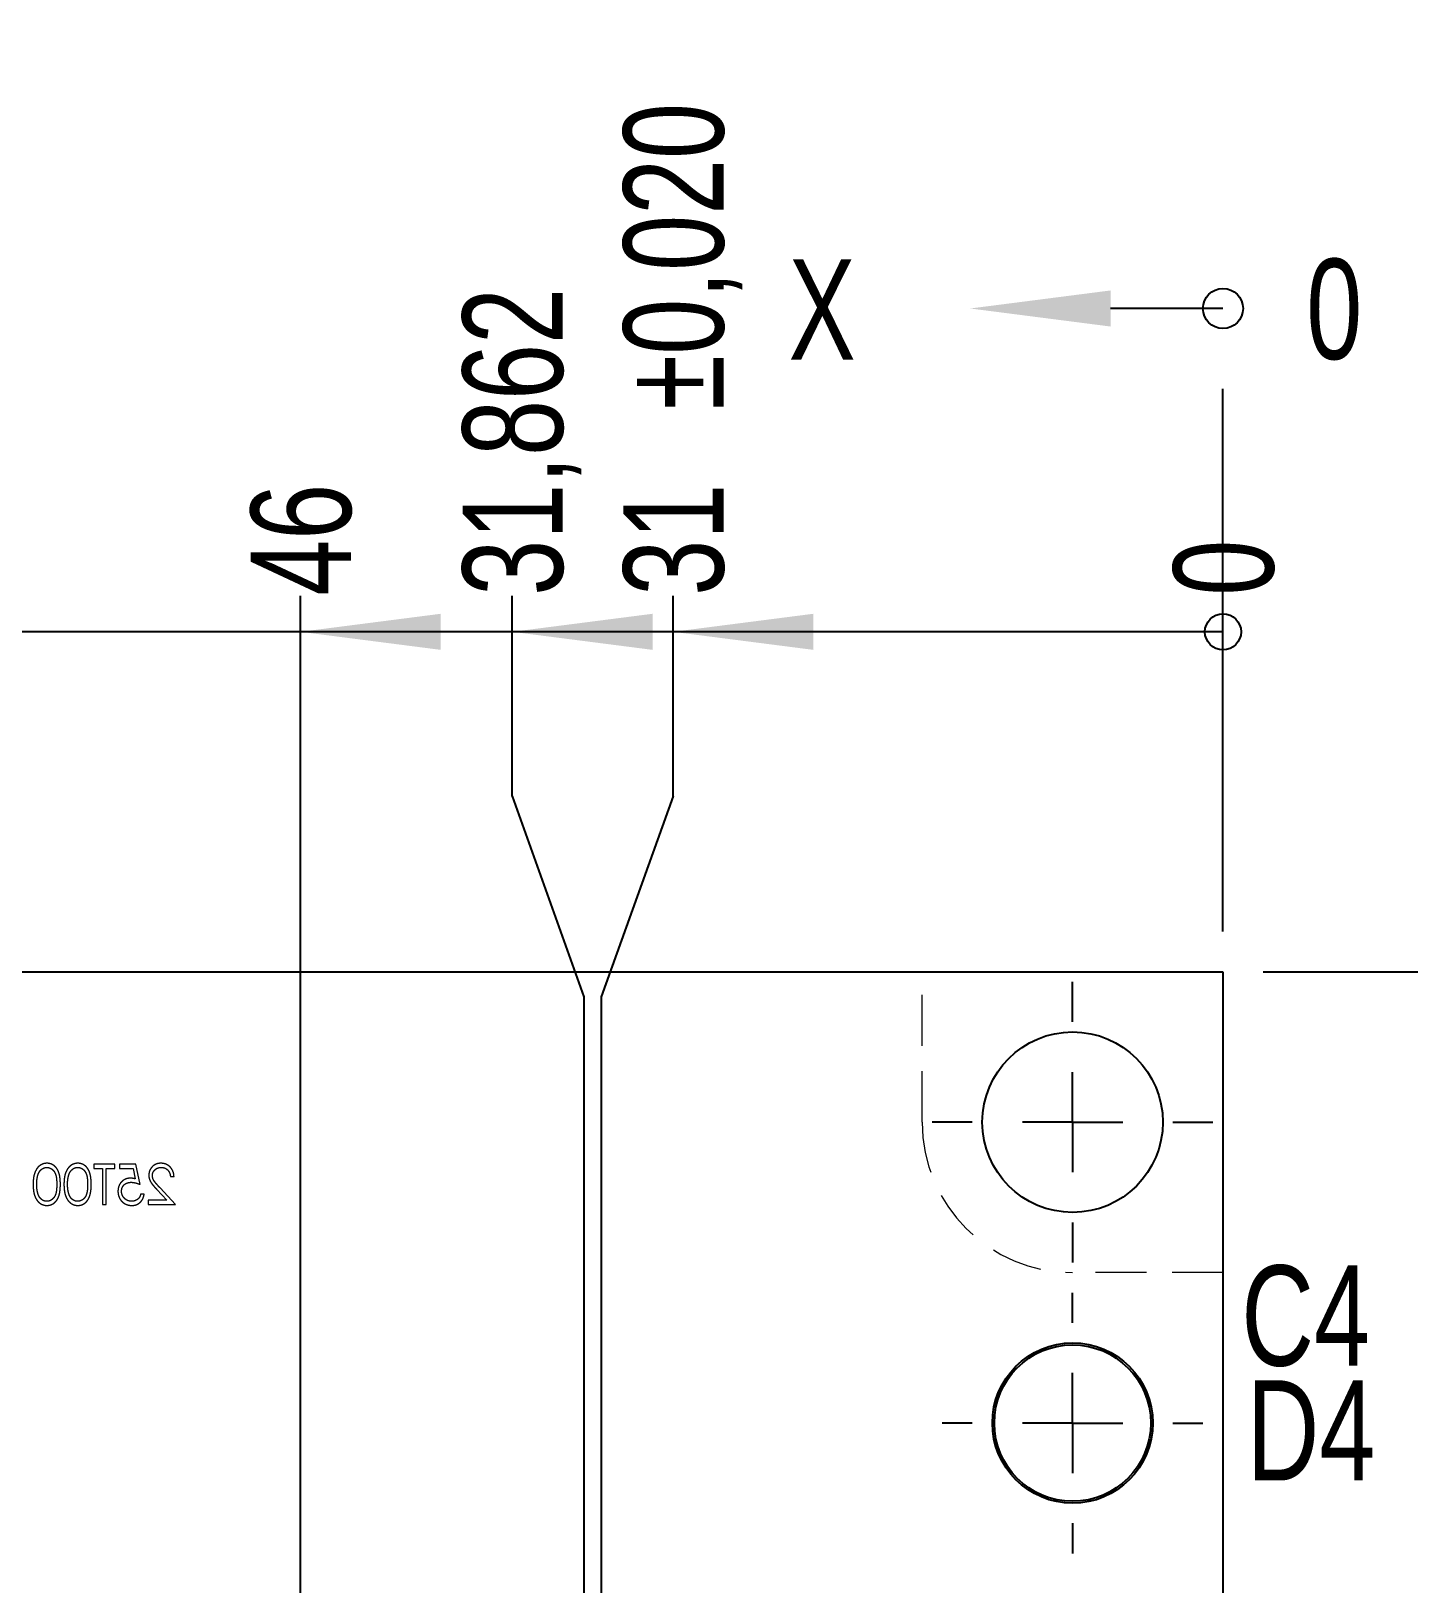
# Model space of a CAD drawing. Header units: millimetres. Extents: x -5 to 1672, y 0 to 1180.
# Drawn here: x 981.4 to 1050.1, y 877.8 to 955.2 of the extents above; entities that cross this region are included whole.
import ezdxf

# ---------------------------------------------------------------- set-up
doc = ezdxf.new("R2010")
doc.units = ezdxf.units.MM
doc.header["$LTSCALE"] = 2
doc.linetypes.add('HIDDEN', pattern=[1.905, 1.27, -0.635])
doc.layers.add('SLD-0', color=7, linetype='Continuous')
doc.styles.add('SLDTEXTSTYLE0', font='TXT', dxfattribs={"width": 0.75})
doc.dimstyles.new('SLDDIMSTYLE2', dxfattribs={"dimtxt": 5, "dimasz": 0.6, "dimexe": 0, "dimexo": 0.0625, "dimgap": 1.25, "dimtad": 0, "dimtih": 1, "dimtoh": 1, "dimdec": 0, "dimrnd": 1e-09, "dimdsep": 46, "dimtxsty": 'SLDTEXTSTYLE0', "dimblk1": 'ORIGIN', "dimblk2": 'ORIGIN', "dimsah": 1, "dimcen": 0.09, "dimadec": 0, "dimazin": 2, "dimtfac": 1, "dimtdec": 0, "dimtofl": 0, "dimtmove": 0, "dimatfit": 3, "dimldrblk": 'ORIGIN', "dimfxl": 1, "dimfrac": 2, "dimtolj": 1, "dimtzin": 12, "dimarcsym": 0})
doc.dimstyles.new('SLDDIMSTYLE3', dxfattribs={"dimtxt": 5, "dimasz": 7, "dimexe": 0, "dimexo": 0.0625, "dimgap": 1.25, "dimtad": 0, "dimtih": 1, "dimtoh": 1, "dimdec": 3, "dimrnd": 1e-09, "dimzin": 12, "dimdsep": 46, "dimtxsty": 'SLDTEXTSTYLE0', "dimsah": 1, "dimcen": 0.09, "dimadec": 0, "dimazin": 3, "dimtol": 1, "dimtp": 0.02, "dimtm": 0.02, "dimtfac": 1, "dimtdec": 3, "dimtofl": 0, "dimtmove": 0, "dimatfit": 3, "dimfxl": 1, "dimfrac": 2, "dimtolj": 1, "dimarcsym": 0})
doc.dimstyles.new('SLDDIMSTYLE4', dxfattribs={"dimtxt": 5, "dimasz": 7, "dimexe": 0, "dimexo": 0.0625, "dimgap": 1.25, "dimtad": 0, "dimtih": 1, "dimtoh": 1, "dimdec": 3, "dimrnd": 1e-09, "dimzin": 12, "dimdsep": 46, "dimtxsty": 'SLDTEXTSTYLE0', "dimsah": 1, "dimcen": 0.09, "dimadec": 0, "dimazin": 3, "dimtfac": 1, "dimtdec": 3, "dimtofl": 0, "dimtmove": 0, "dimatfit": 3, "dimfxl": 1, "dimfrac": 2, "dimtolj": 1, "dimtzin": 12, "dimarcsym": 0})

# ---------------------------------------------------------------- blocks, each defined once
blk = doc.blocks.new('_Origin')
at = {"color": 0, "linetype": 'ByBlock', "lineweight": -2}
blk.add_line((0, 0), (-1, 0), dxfattribs=at)
blk.add_circle((0, 0), 0.5, dxfattribs=at)
blk = doc.blocks.new('_D_1')
at = {"layer": 'SLD-0'}
blk.add_line((1040.878, 910.313), (1040.878, 927.061), dxfattribs=at)
at = {"layer": 'SLD-0', "xscale": 1.8, "yscale": 1.8}
blk.add_blockref('_Origin', (1040.878, 925.261), dxfattribs=at)
at = {"layer": 'SLD-0', "insert": (1038.402, 927.061), "char_height": 5, "attachment_point": 1, "rotation": 90, "style": 'SLDTEXTSTYLE0'}
blk.add_mtext('0', dxfattribs=at)
blk = doc.blocks.new('_D_2')
at = {"layer": 'SLD-0'}
for p, q in [((1013.456, 917.061), (1013.456, 927.061)), ((1040.878, 925.261), (1013.456, 925.261)), ((1013.456, 917.061), (1009.878, 907.061)), ((1009.878, 907.061), (1009.878, 643.823))]:
    blk.add_line(p, q, dxfattribs=at)
blk.add_solid([(1013.456, 925.261), (1020.456, 924.361), (1020.456, 926.161)], dxfattribs=at)
at = {"layer": 'SLD-0', "char_height": 5, "attachment_point": 1, "rotation": 90, "style": 'SLDTEXTSTYLE0'}
for s, insert in [('±0,020', (1010.979, 936.325)), ('31', (1010.979, 927.061))]:
    blk.add_mtext(s, dxfattribs=dict(at, insert=insert))
blk = doc.blocks.new('_D_3')
at = {"layer": 'SLD-0'}
for p, q in [((1005.439, 917.061), (1005.439, 927.061)), ((1013.456, 925.261), (1005.439, 925.261)), ((1005.439, 917.061), (1009.017, 907.061)), ((1009.017, 907.061), (1009.017, 743.897))]:
    blk.add_line(p, q, dxfattribs=at)
blk.add_solid([(1005.439, 925.261), (1012.439, 924.361), (1012.439, 926.161)], dxfattribs=at)
at = {"layer": 'SLD-0', "insert": (1002.962, 927.061), "char_height": 5, "attachment_point": 1, "rotation": 90, "style": 'SLDTEXTSTYLE0'}
blk.add_mtext('31,862', dxfattribs=at)
blk = doc.blocks.new('_D_4')
at = {"layer": 'SLD-0'}
for p, q in [((994.878, 607.813), (994.878, 927.061)), ((1005.439, 925.261), (994.878, 925.261))]:
    blk.add_line(p, q, dxfattribs=at)
blk.add_solid([(994.878, 925.261), (1001.878, 924.361), (1001.878, 926.161)], dxfattribs=at)
at = {"layer": 'SLD-0', "insert": (992.402, 927.061), "char_height": 5, "attachment_point": 1, "rotation": 90, "style": 'SLDTEXTSTYLE0'}
blk.add_mtext('46', dxfattribs=at)
blk = doc.blocks.new('_D_5')
at = {"layer": 'SLD-0'}
for p, q in [((965.372, 917.061), (965.372, 927.061)), ((994.878, 925.261), (965.372, 925.261)), ((965.372, 917.061), (964.711, 907.061)), ((964.711, 907.061), (964.711, 726.478))]:
    blk.add_line(p, q, dxfattribs=at)
blk.add_solid([(965.372, 925.261), (972.372, 924.361), (972.372, 926.161)], dxfattribs=at)
at = {"layer": 'SLD-0', "insert": (962.896, 927.061), "char_height": 5, "attachment_point": 1, "rotation": 90, "style": 'SLDTEXTSTYLE0'}
blk.add_mtext('76,167', dxfattribs=at)
blk = doc.blocks.new('_D_6')
at = {"layer": 'SLD-0'}
for p, q in [((957.355, 917.061), (957.355, 927.061)), ((965.372, 925.261), (957.355, 925.261)), ((957.355, 917.061), (958.017, 907.061)), ((958.017, 907.061), (958.017, 743.897))]:
    blk.add_line(p, q, dxfattribs=at)
blk.add_solid([(957.355, 925.261), (964.355, 924.361), (964.355, 926.161)], dxfattribs=at)
at = {"layer": 'SLD-0', "insert": (954.879, 927.061), "char_height": 5, "attachment_point": 1, "rotation": 90, "style": 'SLDTEXTSTYLE0'}
blk.add_mtext('82,862', dxfattribs=at)
blk = doc.blocks.new('_D_7')
at = {"layer": 'SLD-0'}
for p, q in [((928.886, 714.445), (928.886, 927.061)), ((957.355, 925.261), (928.886, 925.261))]:
    blk.add_line(p, q, dxfattribs=at)
blk.add_solid([(928.886, 925.261), (935.886, 924.361), (935.886, 926.161)], dxfattribs=at)
at = {"layer": 'SLD-0', "insert": (926.409, 927.061), "char_height": 5, "attachment_point": 1, "rotation": 90, "style": 'SLDTEXTSTYLE0'}
blk.add_mtext('111,992', dxfattribs=at)
blk = doc.blocks.new('_D_8')
at = {"layer": 'SLD-0'}
for p, q in [((913.711, 726.478), (913.711, 927.061)), ((928.886, 925.261), (913.711, 925.261))]:
    blk.add_line(p, q, dxfattribs=at)
blk.add_solid([(913.711, 925.261), (920.711, 924.361), (920.711, 926.161)], dxfattribs=at)
at = {"layer": 'SLD-0', "insert": (911.235, 927.061), "char_height": 5, "attachment_point": 1, "rotation": 90, "style": 'SLDTEXTSTYLE0'}
blk.add_mtext('127,167', dxfattribs=at)
blk = doc.blocks.new('_D_9')
at = {"layer": 'SLD-0'}
for p, q in [((877.886, 714.445), (877.886, 927.061)), ((913.711, 925.261), (877.886, 925.261))]:
    blk.add_line(p, q, dxfattribs=at)
blk.add_solid([(877.886, 925.261), (884.886, 924.361), (884.886, 926.161)], dxfattribs=at)
at = {"layer": 'SLD-0', "insert": (875.409, 927.061), "char_height": 5, "attachment_point": 1, "rotation": 90, "style": 'SLDTEXTSTYLE0'}
blk.add_mtext('162,992', dxfattribs=at)
blk = doc.blocks.new('_D_10')
at = {"layer": 'SLD-0'}
for p, q in [((850.878, 910.313), (850.878, 927.061)), ((877.886, 925.261), (850.878, 925.261))]:
    blk.add_line(p, q, dxfattribs=at)
blk.add_solid([(850.878, 925.261), (857.878, 924.361), (857.878, 926.161)], dxfattribs=at)
at = {"layer": 'SLD-0', "insert": (848.402, 927.061), "char_height": 5, "attachment_point": 1, "rotation": 90, "style": 'SLDTEXTSTYLE0'}
blk.add_mtext('190', dxfattribs=at)
blk = doc.blocks.new('_D_11')
at = {"layer": 'SLD-0'}
for p, q in [((796.878, 640.313), (796.878, 927.061)), ((850.878, 925.261), (796.878, 925.261))]:
    blk.add_line(p, q, dxfattribs=at)
blk.add_solid([(796.878, 925.261), (803.878, 924.361), (803.878, 926.161)], dxfattribs=at)
at = {"layer": 'SLD-0', "insert": (794.402, 927.061), "char_height": 5, "attachment_point": 1, "rotation": 90, "style": 'SLDTEXTSTYLE0'}
blk.add_mtext('244', dxfattribs=at)
blk = doc.blocks.new('_D_12')
at = {"layer": 'SLD-0'}
for p, q in [((745.878, 640.313), (745.878, 927.061)), ((796.878, 925.261), (745.878, 925.261))]:
    blk.add_line(p, q, dxfattribs=at)
blk.add_solid([(745.878, 925.261), (752.878, 924.361), (752.878, 926.161)], dxfattribs=at)
at = {"layer": 'SLD-0', "insert": (743.402, 927.061), "char_height": 5, "attachment_point": 1, "rotation": 90, "style": 'SLDTEXTSTYLE0'}
blk.add_mtext('295', dxfattribs=at)
blk = doc.blocks.new('_D_13')
at = {"layer": 'SLD-0'}
for p, q in [((719.878, 607.813), (719.878, 927.061)), ((745.878, 925.261), (719.878, 925.261))]:
    blk.add_line(p, q, dxfattribs=at)
blk.add_solid([(719.878, 925.261), (726.878, 924.361), (726.878, 926.161)], dxfattribs=at)
at = {"layer": 'SLD-0', "insert": (717.402, 927.061), "char_height": 5, "attachment_point": 1, "rotation": 90, "style": 'SLDTEXTSTYLE0'}
blk.add_mtext('321', dxfattribs=at)
blk = doc.blocks.new('_D_14')
at = {"layer": 'SLD-0'}
for p, q in [((700.878, 910.313), (700.878, 927.061)), ((719.878, 925.261), (700.878, 925.261))]:
    blk.add_line(p, q, dxfattribs=at)
blk.add_solid([(700.878, 925.261), (707.878, 924.361), (707.878, 926.161)], dxfattribs=at)
at = {"layer": 'SLD-0', "insert": (698.402, 927.061), "char_height": 5, "attachment_point": 1, "rotation": 90, "style": 'SLDTEXTSTYLE0'}
blk.add_mtext('340', dxfattribs=at)
blk = doc.blocks.new('_D_15')
at = {"layer": 'SLD-0'}
for p, q in [((673.878, 910.313), (673.878, 927.061)), ((700.878, 925.261), (673.878, 925.261))]:
    blk.add_line(p, q, dxfattribs=at)
blk.add_solid([(673.878, 925.261), (680.878, 924.361), (680.878, 926.161)], dxfattribs=at)
at = {"layer": 'SLD-0', "insert": (671.402, 927.061), "char_height": 5, "attachment_point": 1, "rotation": 90, "style": 'SLDTEXTSTYLE0'}
blk.add_mtext('367', dxfattribs=at)
blk = doc.blocks.new('_D_16')
at = {"layer": 'SLD-0'}
blk.add_line((1042.878, 908.313), (1060.878, 908.313), dxfattribs=at)
at = {"layer": 'SLD-0', "xscale": 1.8, "yscale": 1.8}
blk.add_blockref('_Origin', (1059.078, 908.313), dxfattribs=at)
at = {"layer": 'SLD-0', "insert": (1060.878, 910.79), "char_height": 5, "attachment_point": 1, "style": 'SLDTEXTSTYLE0'}
blk.add_mtext('0', dxfattribs=at)
blk = doc.blocks.new('_D_17')
at = {"layer": 'SLD-0'}
for p, q in [((1059.078, 908.313), (1059.078, 850.813)), ((842.878, 850.813), (1060.878, 850.813))]:
    blk.add_line(p, q, dxfattribs=at)
blk.add_solid([(1059.078, 850.813), (1059.978, 857.813), (1058.178, 857.813)], dxfattribs=at)
at = {"layer": 'SLD-0', "insert": (1060.878, 853.29), "char_height": 5, "attachment_point": 1, "style": 'SLDTEXTSTYLE0'}
blk.add_mtext('57,5', dxfattribs=at)
blk = doc.blocks.new('_D_18')
at = {"layer": 'SLD-0'}
for p, q in [((1059.078, 850.813), (1059.078, 820.813)), ((1011.878, 820.813), (1060.878, 820.813))]:
    blk.add_line(p, q, dxfattribs=at)
blk.add_solid([(1059.078, 820.813), (1059.978, 827.813), (1058.178, 827.813)], dxfattribs=at)
at = {"layer": 'SLD-0', "char_height": 5, "attachment_point": 1, "style": 'SLDTEXTSTYLE0'}
for s, insert in [('87,5', (1060.878, 823.29)), ('±0,020', (1075.684, 823.29))]:
    blk.add_mtext(s, dxfattribs=dict(at, insert=insert))
blk = doc.blocks.new('_D_19')
at = {"layer": 'SLD-0'}
for p, q in [((1059.078, 820.813), (1059.078, 731.897)), ((1021.017, 731.897), (1060.878, 731.897))]:
    blk.add_line(p, q, dxfattribs=at)
blk.add_solid([(1059.078, 731.897), (1059.978, 738.897), (1058.178, 738.897)], dxfattribs=at)
at = {"layer": 'SLD-0', "insert": (1060.878, 734.374), "char_height": 5, "attachment_point": 1, "style": 'SLDTEXTSTYLE0'}
blk.add_mtext('176,416', dxfattribs=at)
blk = doc.blocks.new('_D_20')
at = {"layer": 'SLD-0'}
for p, q in [((1059.078, 731.897), (1059.078, 706.978)), ((984.211, 706.978), (1060.878, 706.978))]:
    blk.add_line(p, q, dxfattribs=at)
blk.add_solid([(1059.078, 706.978), (1059.978, 713.978), (1058.178, 713.978)], dxfattribs=at)
at = {"layer": 'SLD-0', "insert": (1060.878, 709.455), "char_height": 5, "attachment_point": 1, "style": 'SLDTEXTSTYLE0'}
blk.add_mtext('201,335', dxfattribs=at)
blk = doc.blocks.new('_D_21')
at = {"layer": 'SLD-0'}
for p, q in [((1059.078, 706.978), (1059.078, 694.945)), ((913.386, 694.945), (1060.878, 694.945))]:
    blk.add_line(p, q, dxfattribs=at)
blk.add_solid([(1059.078, 694.945), (1059.978, 701.945), (1058.178, 701.945)], dxfattribs=at)
at = {"layer": 'SLD-0', "insert": (1060.878, 697.422), "char_height": 5, "attachment_point": 1, "style": 'SLDTEXTSTYLE0'}
blk.add_mtext('213,368', dxfattribs=at)
blk = doc.blocks.new('_D_22')
at = {"layer": 'SLD-0'}
for p, q in [((1059.078, 694.945), (1059.078, 628.313)), ((808.878, 628.313), (1060.878, 628.313))]:
    blk.add_line(p, q, dxfattribs=at)
blk.add_solid([(1059.078, 628.313), (1059.978, 635.313), (1058.178, 635.313)], dxfattribs=at)
at = {"layer": 'SLD-0', "char_height": 5, "attachment_point": 1, "style": 'SLDTEXTSTYLE0'}
for s, insert in [('280', (1060.878, 630.79)), ('±0,020', (1073.837, 630.79))]:
    blk.add_mtext(s, dxfattribs=dict(at, insert=insert))
blk = doc.blocks.new('_D_23')
at = {"layer": 'SLD-0'}
for p, q in [((1059.078, 628.313), (1059.078, 558.313)), ((1042.878, 558.313), (1060.878, 558.313))]:
    blk.add_line(p, q, dxfattribs=at)
blk.add_solid([(1059.078, 558.313), (1059.978, 565.313), (1058.178, 565.313)], dxfattribs=at)
at = {"layer": 'SLD-0', "insert": (1060.878, 560.79), "char_height": 5, "attachment_point": 1, "style": 'SLDTEXTSTYLE0'}
blk.add_mtext('350', dxfattribs=at)
blk = doc.blocks.new('SW_CENTERMARKSYMBOL_31')
at = {"layer": 'SLD-0', "color": 0}
for p, q in [((0, 5), (0, 7)), ((0, 0), (0, 2.5)), ((-5, 0), (-7, 0)), ((0, 0), (-2.5, 0)), ((0, 0), (0, -2.5)), ((0, 0), (2.5, 0)), ((5, 0), (7, 0)), ((0, -5), (0, -7))]:
    blk.add_line(p, q, dxfattribs=at)
blk = doc.blocks.new('SW_CENTERMARKSYMBOL_49')
at = {"layer": 'SLD-0', "color": 0}
for p, q in [((0, 5), (0, 6.5)), ((0, 0), (0, 2.5)), ((-5, 0), (-6.5, 0)), ((0, 0), (-2.5, 0)), ((0, 0), (0, -2.5)), ((0, 0), (2.5, 0)), ((5, 0), (6.5, 0)), ((0, -5), (0, -6.5))]:
    blk.add_line(p, q, dxfattribs=at)
blk = doc.blocks.new('SW_DATUMORIGIN_1')
at = {"layer": 'SLD-0', "color": 0}
for p, q in [((0, 31.068), (-5.602, 31.068)), ((0, 0), (0, 27.068)), ((2, -2), (36.833, -2)), ((32.833, -2), (32.833, -10.184))]:
    blk.add_line(p, q, dxfattribs=at)
for centre in [(0, 31.068), (32.833, -2)]:
    blk.add_circle(centre, 1, dxfattribs=at)
for points in [[(-12.602, 31.068), (-5.602, 30.168), (-5.602, 31.968)], [(32.833, -17.184), (33.733, -10.184), (31.933, -10.184)]]:
    blk.add_solid(points, dxfattribs=at)
at = {"layer": 'SLD-0', "color": 0, "char_height": 5, "attachment_point": 1, "style": 'SLDTEXTSTYLE0'}
for s, insert in [('X', (-21.664, 33.517)), ('0', (4.153, 33.544)), ('0', (30.986, 6.477)), ('Y', (30.861, -19.707))]:
    blk.add_mtext(s, dxfattribs=dict(at, insert=insert))

msp = doc.modelspace()

# ---------------------------------------------------------------- linework, layer by layer
at = {"color": 7, "linetype": 'Continuous', "lineweight": 25}
for p, q in [((850.8782911, 908.3130997), (1040.8782911, 908.3130997)), ((1040.8782911, 908.3130997), (1040.8782911, 558.3130997))]:
    msp.add_line(p, q, dxfattribs=at)
at = {"color": 190, "linetype": 'HIDDEN', "lineweight": 18}
for p, q in [((1025.8782411, 900.8130997), (1025.8782411, 908.3130997)), ((985.6274473, 898.7131002), (984.5761653, 898.7131002)), ((984.5761653, 898.7131002), (984.5761653, 898.507972)), ((984.5761653, 898.507972), (985.0120627, 898.507972)), ((985.0120627, 898.507972), (985.0120627, 896.7131002)), ((985.1915499, 898.507972), (985.6274473, 898.507972)), ((985.1915499, 896.7131002), (985.1915499, 898.507972)), ((985.6274473, 898.507972), (985.6274473, 898.7131002)), ((986.6787294, 898.7131002), (985.8582165, 898.7131002)), ((985.8582165, 898.7131002), (985.8582165, 898.507972)), ((985.8582165, 898.507972), (986.538505, 898.507972)), ((986.538505, 898.507972), (986.6462774, 897.9819303)), ((986.8838576, 897.7131002), (986.6787294, 898.7131002)), ((988.3966781, 898.0977156), (988.5761653, 898.0977156)), ((987.7244024, 897.4522829), (988.2248031, 896.9182284)), ((988.6530883, 896.7131002), (987.8774473, 897.5408246)), ((985.0120627, 896.7131002), (985.1915499, 896.7131002)), ((987.0889858, 897.2259207), (986.9094986, 897.2259207)), ((988.2248031, 896.9182284), (987.294114, 896.9182284)), ((987.294114, 896.9182284), (987.294114, 896.7131002)), ((987.294114, 896.7131002), (988.6530883, 896.7131002)), ((1040.8782911, 893.3130497), (1033.3782911, 893.3130497))]:
    msp.add_line(p, q, dxfattribs=at)
at = {"color": 7, "linetype": 'Continuous', "lineweight": 25}
for centre, radius in [((1033.3782911, 900.8130997), 4.5), ((1033.3782911, 885.8130997), 4), ((1033.3782911, 885.8130997), 3.9)]:
    msp.add_circle(centre, radius, dxfattribs=at)
at = {"color": 190, "linetype": 'HIDDEN', "lineweight": 18}
msp.add_arc((1033.3782911, 900.8130997), 7.50005, 180, 270, dxfattribs=at)
for points, knots in [([(982.2408287, 898.7643822), (982.2249227, 898.7641035), (982.1932907, 898.7635491), (982.1465248, 898.7582212), (982.1008393, 898.7493805), (982.0564289, 898.7368543), (982.0129289, 898.7213139), (981.9706795, 898.7018355), (981.9294183, 898.6791619), (981.889801, 898.6525197), (981.8513927, 898.6228155), (981.8151367, 898.5892368), (981.7810298, 898.5521227), (981.7486439, 898.5118702), (981.7188979, 898.4677073), (981.6905702, 898.4204021), (981.6652147, 898.3691273), (981.6407949, 898.3147385), (981.6197166, 898.2557307), (981.6007074, 898.1924365), (981.5853479, 898.1241084), (981.5725541, 898.0511049), (981.5626427, 897.9731577), (981.5554241, 897.8904341), (981.5516109, 897.8028796), (981.5508927, 897.743018), (981.5505242, 897.7122989)], [0, 0, 0, 0, 0.0337881162, 0.0671939324, 0.0998624109, 0.1325666121, 0.1651511733, 0.1979131874, 0.2313190036, 0.2650832783, 0.2992553088, 0.3343985665, 0.3699428235, 0.4062835607, 0.4440638197, 0.4829977069, 0.5233544466, 0.5655365896, 0.6096129241, 0.6563908114, 0.7058854949, 0.7583245003, 0.8138317829, 0.872794559, 0.9347222295, 1, 1, 1, 1]), ([(981.7300114, 897.7131002), (981.7303258, 897.7371388), (981.7309408, 897.7841635), (981.7332917, 897.853031), (981.7393623, 897.9184412), (981.7461046, 897.9806757), (981.7560459, 898.0393902), (981.7667647, 898.0950761), (981.7811654, 898.1470435), (981.7965481, 898.1961061), (981.814154, 898.2417065), (981.8335344, 898.2840572), (981.8542326, 898.3233628), (981.8767139, 898.3595153), (981.9007114, 898.3926768), (981.9268586, 898.4221823), (981.9541182, 898.4489462), (981.9922995, 898.4794963), (982.0422848, 898.5106458), (982.1044823, 898.539312), (982.1692084, 898.5557738), (982.2129646, 898.5580948), (982.2348191, 898.559254)], [0, 0, 0, 0, 0.065681198, 0.1284864642, 0.1881751303, 0.2451061307, 0.2994484245, 0.350822936, 0.3999416805, 0.4466717436, 0.4912545334, 0.5333763443, 0.573852755, 0.6125263117, 0.6495971364, 0.6855320416, 0.7201057861, 0.753837663, 0.818925416, 0.8804934617, 0.9403113338, 1, 1, 1, 1]), ([(982.2348191, 898.559254), (982.2569394, 898.5580932), (982.3012204, 898.5557694), (982.3666192, 898.5393733), (982.4293074, 898.5107945), (982.4791606, 898.4793931), (982.5173685, 898.4494855), (982.5442729, 898.4235504), (982.5694992, 898.3951811), (982.5927379, 898.3640943), (982.6145032, 898.3306855), (982.6344924, 898.2946919), (982.6525023, 898.2559311), (982.669122, 898.214436), (982.683735, 898.1689612), (982.6957887, 898.1188075), (982.7069242, 898.0636864), (982.7148072, 898.0032753), (982.7218151, 897.9379712), (982.7263187, 897.867527), (982.7298223, 897.7920616), (982.7299471, 897.7399478), (982.7300114, 897.7131002)], [0, 0, 0, 0, 0.0603866193, 0.1208832486, 0.1827546186, 0.2478110298, 0.2812991, 0.3150876242, 0.3497023956, 0.3848565811, 0.4209661972, 0.4585111883, 0.4971747221, 0.5376020479, 0.5805030184, 0.62746754, 0.6783882096, 0.7339832206, 0.7937467046, 0.8577136722, 0.9266978644, 1, 1, 1, 1]), ([(982.9094986, 897.7122989), (982.9093112, 897.7443546), (982.908947, 897.8066231), (982.9048965, 897.8973572), (982.8981678, 897.9824774), (982.8889464, 898.0619877), (982.8777247, 898.1359087), (982.8627444, 898.2040429), (982.8457085, 898.2667055), (982.8259643, 898.3241009), (982.8036855, 898.3770025), (982.7794374, 898.4263883), (982.7522575, 898.4721837), (982.7236993, 898.5151196), (982.6926067, 898.5544931), (982.6598645, 898.5908604), (982.6241949, 898.6233808), (982.5868103, 898.6530072), (982.5473723, 898.6789784), (982.5070051, 898.7018542), (982.4654307, 898.721397), (982.4225357, 898.736763), (982.3787057, 898.7494549), (982.3337874, 898.7581343), (982.2877066, 898.7635954), (982.2566029, 898.7641175), (982.2408287, 898.7643822)], [0, 0, 0, 0, 0.0685946223, 0.1332460424, 0.1943125865, 0.2512792231, 0.3045134393, 0.3542349067, 0.4004805888, 0.4434107549, 0.4840148686, 0.5232523008, 0.5610423727, 0.5979002394, 0.6335184889, 0.6683143512, 0.7024956713, 0.7366853535, 0.7702931694, 0.803437255, 0.8359129517, 0.8684602458, 0.9008465382, 0.9334665246, 0.9662575753, 1, 1, 1, 1]), ([(983.7792903, 898.7643822), (983.7633843, 898.7641035), (983.7317523, 898.7635491), (983.6849863, 898.7582212), (983.6393008, 898.7493805), (983.5948904, 898.7368543), (983.5513904, 898.7213139), (983.5091411, 898.7018355), (983.4678799, 898.6791619), (983.4282626, 898.6525197), (983.3898542, 898.6228155), (983.3535982, 898.5892368), (983.3194913, 898.5521227), (983.2871054, 898.5118702), (983.2573594, 898.4677073), (983.2290317, 898.4204021), (983.2036763, 898.3691273), (983.1792565, 898.3147385), (983.1581782, 898.2557307), (983.1391689, 898.1924365), (983.1238095, 898.1241084), (983.1110156, 898.0511049), (983.1011042, 897.9731577), (983.0938856, 897.8904341), (983.0900724, 897.8028796), (983.0893543, 897.743018), (983.0889858, 897.7122989)], [0, 0, 0, 0, 0.0337881162, 0.0671939324, 0.0998624109, 0.1325666121, 0.1651511733, 0.1979131874, 0.2313190036, 0.2650832783, 0.2992553088, 0.3343985665, 0.3699428235, 0.4062835607, 0.4440638197, 0.4829977069, 0.5233544466, 0.5655365896, 0.6096129241, 0.6563908114, 0.7058854949, 0.7583245003, 0.8138317829, 0.872794559, 0.9347222295, 1, 1, 1, 1]), ([(983.2684729, 897.7131002), (983.2687873, 897.7371388), (983.2694024, 897.7841635), (983.2717532, 897.853031), (983.2778238, 897.9184412), (983.2845662, 897.9806757), (983.2945075, 898.0393902), (983.3052262, 898.0950761), (983.3196269, 898.1470435), (983.3350096, 898.1961061), (983.3526156, 898.2417065), (983.371996, 898.2840572), (983.3926941, 898.3233628), (983.4151754, 898.3595153), (983.4391729, 898.3926768), (983.4653201, 898.4221823), (983.4925798, 898.4489462), (983.530761, 898.4794963), (983.5807463, 898.5106458), (983.6429438, 898.539312), (983.7076699, 898.5557738), (983.7514262, 898.5580948), (983.7732806, 898.559254)], [0, 0, 0, 0, 0.065681198, 0.1284864642, 0.1881751303, 0.2451061307, 0.2994484245, 0.350822936, 0.3999416805, 0.4466717436, 0.4912545334, 0.5333763443, 0.573852755, 0.6125263117, 0.6495971364, 0.6855320416, 0.7201057861, 0.753837663, 0.818925416, 0.8804934617, 0.9403113338, 1, 1, 1, 1]), ([(983.7732806, 898.559254), (983.795401, 898.5580932), (983.839682, 898.5557694), (983.9050808, 898.5393733), (983.967769, 898.5107945), (984.0176221, 898.4793931), (984.05583, 898.4494855), (984.0827344, 898.4235504), (984.1079608, 898.3951811), (984.1311995, 898.3640943), (984.1529648, 898.3306855), (984.1729539, 898.2946919), (984.1909638, 898.2559311), (984.2075836, 898.214436), (984.2221966, 898.1689612), (984.2342503, 898.1188075), (984.2453857, 898.0636864), (984.2532687, 898.0032753), (984.2602766, 897.9379712), (984.2647802, 897.867527), (984.2682838, 897.7920616), (984.2684086, 897.7399478), (984.2684729, 897.7131002)], [0, 0, 0, 0, 0.0603866193, 0.1208832486, 0.1827546186, 0.2478110298, 0.2812991, 0.3150876242, 0.3497023956, 0.3848565811, 0.4209661972, 0.4585111883, 0.4971747221, 0.5376020479, 0.5805030184, 0.62746754, 0.6783882096, 0.7339832206, 0.7937467046, 0.8577136722, 0.9266978644, 1, 1, 1, 1]), ([(984.4479601, 897.7122989), (984.4477727, 897.7443546), (984.4474086, 897.8066231), (984.4433581, 897.8973572), (984.4366293, 897.9824774), (984.4274079, 898.0619877), (984.4161862, 898.1359087), (984.401206, 898.2040429), (984.3841701, 898.2667055), (984.3644258, 898.3241009), (984.3421471, 898.3770025), (984.3178989, 898.4263883), (984.290719, 898.4721837), (984.2621608, 898.5151196), (984.2310682, 898.5544931), (984.198326, 898.5908604), (984.1626564, 898.6233808), (984.1252718, 898.6530072), (984.0858338, 898.6789784), (984.0454666, 898.7018542), (984.0038922, 898.721397), (983.9609973, 898.736763), (983.9171673, 898.7494549), (983.8722489, 898.7581343), (983.8261682, 898.7635954), (983.7950645, 898.7641175), (983.7792903, 898.7643822)], [0, 0, 0, 0, 0.0685946223, 0.1332460424, 0.1943125865, 0.2512792231, 0.3045134393, 0.3542349067, 0.4004805888, 0.4434107549, 0.4840148686, 0.5232523008, 0.5610423727, 0.5979002394, 0.6335184889, 0.6683143512, 0.7024956713, 0.7366853535, 0.7702931694, 0.803437255, 0.8359129517, 0.8684602458, 0.9008465382, 0.9334665246, 0.9662575753, 1, 1, 1, 1]), ([(987.9239217, 898.7643822), (987.9019913, 898.7638688), (987.858899, 898.76286), (987.7960064, 898.7541966), (987.7361337, 898.7406277), (987.6793978, 898.7215903), (987.6262515, 898.6959992), (987.5762955, 898.6652577), (987.528935, 898.6297035), (987.4863026, 898.5878442), (987.4471551, 898.5431571), (987.4133824, 898.4954498), (987.3844606, 898.4461759), (987.3603533, 898.3949598), (987.342607, 898.3413192), (987.3291337, 898.2860351), (987.321518, 898.2285352), (987.3203492, 898.1896172), (987.319755, 898.169831)], [0, 0, 0, 0, 0.0694754602, 0.1365167976, 0.2007888236, 0.2638296729, 0.325735023, 0.3872906922, 0.4495092188, 0.5129678195, 0.5762752155, 0.6375801003, 0.6979026059, 0.7571720884, 0.8165985285, 0.8766531709, 0.9372896424, 1, 1, 1, 1]), ([(987.319755, 898.169831), (987.3207226, 898.1419751), (987.3226408, 898.0867521), (987.339049, 898.0056007), (987.3646756, 897.9269759), (987.3955312, 897.8636975), (987.4266583, 897.8127069), (987.4547083, 897.7707248), (987.4875453, 897.7255216), (987.5256473, 897.6772489), (987.5682261, 897.6255284), (987.6156674, 897.5703913), (987.6683093, 897.5124075), (987.7052571, 897.4728043), (987.7244024, 897.4522829)], [0, 0, 0, 0, 0.0987021963, 0.1956723088, 0.2924224265, 0.3913425438, 0.4444624407, 0.5042287754, 0.570352338, 0.6425457531, 0.7222875053, 0.8079211227, 0.900469538, 1, 1, 1, 1]), ([(987.4992422, 898.1538053), (987.4996055, 898.1674518), (987.5003214, 898.1943465), (987.5066401, 898.2337784), (987.516189, 898.2718154), (987.529872, 898.3085746), (987.547933, 898.3436864), (987.5699178, 898.3771935), (987.5952835, 898.4095872), (987.6246271, 898.4399605), (987.6568622, 898.4677784), (987.6909161, 898.4924207), (987.7269447, 898.5130145), (987.7647962, 898.5298965), (987.8043651, 898.5431396), (987.8457278, 898.5523159), (987.8887701, 898.5580773), (987.9181606, 898.5588568), (987.9331364, 898.559254)], [0, 0, 0, 0, 0.0619654007, 0.1221219056, 0.1809884968, 0.2399332165, 0.2999058311, 0.3599888475, 0.4217757417, 0.4865758264, 0.5515348046, 0.6150175428, 0.6772586167, 0.7397299624, 0.8030501027, 0.866495132, 0.9319734742, 1, 1, 1, 1]), ([(987.8774473, 897.5408246), (987.8585628, 897.5605379), (987.8222895, 897.5984031), (987.7709852, 897.6536848), (987.7249058, 897.7049703), (987.683753, 897.7521626), (987.6484196, 897.795952), (987.617064, 897.8349204), (987.5919408, 897.8707801), (987.5646749, 897.9123462), (987.5382669, 897.9630961), (987.5155741, 898.0251153), (987.501737, 898.0889595), (987.5000771, 898.1321035), (987.4992422, 898.1538053)], [0, 0, 0, 0, 0.1108026438, 0.2128292023, 0.3061013098, 0.3906473211, 0.4669244694, 0.5344810393, 0.593586941, 0.6445570045, 0.7362004526, 0.8250240256, 0.9119855848, 1, 1, 1, 1]), ([(988.5761653, 898.0977156), (988.5749955, 898.1215275), (988.572698, 898.1682935), (988.561939, 898.2364786), (988.5465442, 898.3016528), (988.5247776, 898.3632927), (988.4977455, 898.4219435), (988.4653283, 898.4773721), (988.4269318, 898.529367), (988.3833851, 898.5774464), (988.3360888, 898.6215535), (988.2850568, 898.6596423), (988.2314311, 898.6918238), (988.1753743, 898.7187274), (988.116254, 898.7389216), (988.0546066, 898.7539053), (987.9901614, 898.7629204), (987.9462528, 898.7638894), (987.9239217, 898.7643822)], [0, 0, 0, 0, 0.0687907944, 0.1351032894, 0.1989786743, 0.2619042998, 0.3234949694, 0.385195378, 0.4469692387, 0.5097647767, 0.5722505688, 0.6334051757, 0.6932511629, 0.7525831628, 0.8125792662, 0.8732750849, 0.9355499429, 1, 1, 1, 1]), ([(987.9331364, 898.559254), (987.9487769, 898.5588455), (987.9794922, 898.558043), (988.0245888, 898.5524301), (988.0676092, 898.5427468), (988.1086617, 898.5295029), (988.1478158, 898.5126695), (988.184881, 898.4917028), (988.219774, 898.4666836), (988.2525606, 898.4383176), (988.2827686, 898.4067361), (988.3093097, 898.3715304), (988.3325006, 898.3333433), (988.3527344, 898.2922779), (988.3691662, 898.2479614), (988.3817223, 898.2005513), (988.3916577, 898.1502534), (988.3949768, 898.115519), (988.3966781, 898.0977156)], [0, 0, 0, 0, 0.0644386716, 0.12654691127, 0.18688715344, 0.24587753559, 0.30404088469, 0.36219121807, 0.42097593279, 0.48066028328, 0.54060027495, 0.60068909835, 0.66193578976, 0.72444250591, 0.78903839388, 0.85631375705, 0.92635202821, 1, 1, 1, 1]), ([(981.5505242, 897.7122989), (981.5508966, 897.6817138), (981.551622, 897.62212), (981.5553813, 897.5349595), (981.5627862, 897.4526749), (981.5720491, 897.3750689), (981.5848782, 897.3024645), (981.6006526, 897.2346106), (981.6181671, 897.171214), (981.6397869, 897.1127941), (981.6634502, 897.0585359), (981.689196, 897.007869), (981.7167788, 896.9603454), (981.7468295, 896.9163455), (981.77886, 896.8755577), (981.8135559, 896.838702), (981.8499391, 896.8048901), (981.8884605, 896.7748035), (981.9286956, 896.7484693), (981.9698151, 896.7249185), (982.0125485, 896.7059284), (982.0559273, 896.6896227), (982.1005721, 896.6771653), (982.1464272, 896.6685517), (982.1932593, 896.6625106), (982.2249173, 896.6620498), (982.2408287, 896.6618181)], [0, 0, 0, 0, 0.0650632896, 0.1267731665, 0.1855157632, 0.2407646792, 0.292979796, 0.3422503728, 0.3889192862, 0.4327756641, 0.4746284326, 0.5147746906, 0.5536058935, 0.5914264064, 0.6280281199, 0.6638036341, 0.6989843361, 0.7335914893, 0.7676284692, 0.8012083478, 0.8342638397, 0.8669806947, 0.8997197415, 0.9327019125, 0.9661758834, 1, 1, 1, 1]), ([(981.8057326, 897.2102957), (981.799703, 897.2281413), (981.7874603, 897.2643754), (981.7716822, 897.3205832), (981.7592562, 897.3795562), (981.7480772, 897.440942), (981.7404469, 897.5051933), (981.7343053, 897.5721112), (981.7306877, 897.6417463), (981.7302393, 897.6890577), (981.7300114, 897.7131002)], [0, 0, 0, 0, 0.1105883386, 0.2245417541, 0.3425034941, 0.4643240984, 0.5907560327, 0.7222274754, 0.8588428362, 1, 1, 1, 1]), ([(982.7300114, 897.7131002), (982.7299432, 897.6863867), (982.7298107, 897.6345409), (982.72635, 897.5592019), (982.7216356, 897.4889331), (982.7155548, 897.4236454), (982.7065246, 897.3635597), (982.6964064, 897.3082627), (982.6840932, 897.2580472), (982.6695246, 897.2125684), (982.6529309, 897.1710547), (982.6348132, 897.1324254), (982.61535, 897.0962243), (982.5935676, 897.0627765), (982.5698447, 897.031973), (982.5447171, 897.0032685), (982.5172471, 896.9776702), (982.4792449, 896.9469692), (982.4290755, 896.915244), (982.3658638, 896.8876176), (982.3009104, 896.8702562), (982.256824, 896.8680484), (982.2348191, 896.8669463)], [0, 0, 0, 0, 0.0729510659, 0.1415836942, 0.2059264602, 0.2653013572, 0.3205972327, 0.3718165031, 0.4187897697, 0.4616987286, 0.5021335821, 0.5408043153, 0.5781805253, 0.6142968652, 0.6496782433, 0.6842994601, 0.7183589528, 0.7520808646, 0.8176524386, 0.8797220764, 0.9399655597, 1, 1, 1, 1]), ([(982.2408287, 896.6618181), (982.2566025, 896.6620846), (982.2877053, 896.6626101), (982.3337924, 896.6680465), (982.3785252, 896.6767868), (982.4221245, 896.6890249), (982.464814, 896.7040048), (982.5060118, 896.7235212), (982.5461762, 896.7459978), (982.5852, 896.7715952), (982.6223498, 896.8009218), (982.6578347, 896.8333586), (982.6907633, 896.8697148), (982.7214113, 896.9094165), (982.7505394, 896.9520983), (982.7773333, 896.9983431), (982.8021167, 897.0479675), (982.8247701, 897.101292), (982.844855, 897.1590948), (982.8625966, 897.2220372), (982.8766047, 897.2906747), (982.8885949, 897.364456), (982.898266, 897.4436983), (982.9048685, 897.5284444), (982.9089492, 897.6186417), (982.9093121, 897.6805101), (982.9094986, 897.7122989)], [0, 0, 0, 0, 0.0337871463, 0.0666216577, 0.0992848781, 0.131361165, 0.1635851876, 0.196103927, 0.2289022543, 0.2621580559, 0.2959912223, 0.3302178457, 0.3650598259, 0.4009507373, 0.4376203821, 0.4757075294, 0.5153806916, 0.5564135415, 0.5997648299, 0.6464241556, 0.6964314445, 0.7497815178, 0.806573307, 0.8674355316, 0.9318867533, 1, 1, 1, 1]), ([(983.0889858, 897.7122989), (983.0893581, 897.6817138), (983.0900836, 897.62212), (983.0938428, 897.5349595), (983.1012478, 897.4526749), (983.1105106, 897.3750689), (983.1233397, 897.3024645), (983.1391141, 897.2346106), (983.1566286, 897.171214), (983.1782485, 897.1127941), (983.2019117, 897.0585359), (983.2276576, 897.007869), (983.2552403, 896.9603454), (983.285291, 896.9163455), (983.3173216, 896.8755577), (983.3520174, 896.838702), (983.3884006, 896.8048901), (983.426922, 896.7748035), (983.4671572, 896.7484693), (983.5082767, 896.7249185), (983.55101, 896.7059284), (983.5943888, 896.6896227), (983.6390336, 896.6771653), (983.6848887, 896.6685517), (983.7317208, 896.6625106), (983.7633789, 896.6620498), (983.7792903, 896.6618181)], [0, 0, 0, 0, 0.0650632896, 0.1267731665, 0.1855157632, 0.2407646792, 0.292979796, 0.3422503728, 0.3889192862, 0.4327756641, 0.4746284326, 0.5147746906, 0.5536058935, 0.5914264064, 0.6280281199, 0.6638036341, 0.6989843361, 0.7335914893, 0.7676284692, 0.8012083478, 0.8342638397, 0.8669806947, 0.8997197415, 0.9327019125, 0.9661758834, 1, 1, 1, 1]), ([(983.3441941, 897.2102957), (983.3381645, 897.2281413), (983.3259219, 897.2643754), (983.3101437, 897.3205832), (983.2977178, 897.3795562), (983.2865387, 897.440942), (983.2789084, 897.5051933), (983.2727668, 897.5721112), (983.2691493, 897.6417463), (983.2687008, 897.6890577), (983.2684729, 897.7131002)], [0, 0, 0, 0, 0.1105883386, 0.2245417541, 0.3425034941, 0.4643240984, 0.5907560327, 0.7222274754, 0.8588428362, 1, 1, 1, 1]), ([(984.2684729, 897.7131002), (984.2684047, 897.6863867), (984.2682722, 897.6345409), (984.2648115, 897.5592019), (984.2600971, 897.4889331), (984.2540164, 897.4236454), (984.2449861, 897.3635597), (984.234868, 897.3082627), (984.2225548, 897.2580472), (984.2079862, 897.2125684), (984.1913924, 897.1710547), (984.1732748, 897.1324254), (984.1538115, 897.0962243), (984.1320291, 897.0627765), (984.1083062, 897.031973), (984.0831787, 897.0032685), (984.0557086, 896.9776702), (984.0177065, 896.9469692), (983.9675371, 896.915244), (983.9043254, 896.8876176), (983.839372, 896.8702562), (983.7952855, 896.8680484), (983.7732806, 896.8669463)], [0, 0, 0, 0, 0.0729510659, 0.1415836942, 0.2059264602, 0.2653013572, 0.3205972327, 0.3718165031, 0.4187897697, 0.4616987286, 0.5021335821, 0.5408043153, 0.5781805253, 0.6142968652, 0.6496782433, 0.6842994601, 0.7183589528, 0.7520808646, 0.8176524386, 0.8797220764, 0.9399655597, 1, 1, 1, 1]), ([(983.7792903, 896.6618181), (983.795064, 896.6620846), (983.8261669, 896.6626101), (983.872254, 896.6680465), (983.9169868, 896.6767868), (983.9605861, 896.6890249), (984.0032755, 896.7040048), (984.0444734, 896.7235212), (984.0846378, 896.7459978), (984.1236615, 896.7715952), (984.1608113, 896.8009218), (984.1962962, 896.8333586), (984.2292248, 896.8697148), (984.2598729, 896.9094165), (984.2890009, 896.9520983), (984.3157949, 896.9983431), (984.3405782, 897.0479675), (984.3632316, 897.101292), (984.3833166, 897.1590948), (984.4010581, 897.2220372), (984.4150662, 897.2906747), (984.4270565, 897.364456), (984.4367275, 897.4436983), (984.44333, 897.5284444), (984.4474108, 897.6186417), (984.4477737, 897.6805101), (984.4479601, 897.7122989)], [0, 0, 0, 0, 0.0337871463, 0.0666216577, 0.0992848781, 0.131361165, 0.1635851876, 0.196103927, 0.2289022543, 0.2621580559, 0.2959912223, 0.3302178457, 0.3650598259, 0.4009507373, 0.4376203821, 0.4757075294, 0.5153806916, 0.5564135415, 0.5997648299, 0.6464241556, 0.6964314445, 0.7497815178, 0.806573307, 0.8674355316, 0.9318867533, 1, 1, 1, 1]), ([(986.4107005, 898.0207925), (986.3883669, 898.0203091), (986.3444536, 898.0193586), (986.2802028, 898.0102319), (986.2188697, 897.9958662), (986.1605826, 897.9757973), (986.1052337, 897.9501346), (986.0533323, 897.9180775), (986.0040992, 897.8806299), (985.9584177, 897.8375756), (985.9169752, 897.7901918), (985.8805375, 897.7392445), (985.8495875, 897.6852287), (985.8246956, 897.6276283), (985.8048188, 897.5670802), (985.7915891, 897.5029473), (985.7827796, 897.4358341), (985.7817954, 897.3899458), (985.7812935, 897.3665457)], [0, 0, 0, 0, 0.0658076458, 0.1293942737, 0.1908940606, 0.2512810689, 0.3108149645, 0.3703709874, 0.4307682626, 0.4928812506, 0.5551039482, 0.616067051, 0.6772560332, 0.7382598052, 0.8007621344, 0.8647775816, 0.931045295, 1, 1, 1, 1]), ([(985.7812935, 897.3665457), (985.7816735, 897.3502473), (985.7824285, 897.3178707), (985.7862676, 897.2697883), (985.7936595, 897.2227239), (985.8035839, 897.1766711), (985.8164653, 897.1317171), (985.832059, 897.0877334), (985.8511425, 897.0449936), (985.8720747, 897.0030934), (985.8956441, 896.96298), (985.9218032, 896.9254663), (985.9494407, 896.8899895), (985.9791786, 896.8569303), (986.0112935, 896.8265057), (986.0453963, 896.7985352), (986.081215, 896.7725459), (986.1193037, 896.7495926), (986.1588137, 896.728471), (986.2003155, 896.7111432), (986.2428645, 896.6956515), (986.287073, 896.6833032), (986.3328409, 896.6736274), (986.3802436, 896.6670557), (986.4290326, 896.6622691), (986.462104, 896.6619695), (986.4788095, 896.6618181)], [0, 0, 0, 0, 0.0440144706, 0.0874341237, 0.1301183987, 0.1725536946, 0.214554756, 0.2562980921, 0.2984382251, 0.3408490026, 0.382715189, 0.4239240454, 0.4642462433, 0.5040736715, 0.5438619059, 0.583566725, 0.6230943189, 0.6632290608, 0.7035512586, 0.7439378947, 0.7845412548, 0.8257501112, 0.8677573634, 0.910745164, 0.9549144469, 1, 1, 1, 1]), ([(985.9607806, 897.3741579), (985.9611569, 897.3902012), (985.9618934, 897.4216036), (985.9679109, 897.467546), (985.9783777, 897.5110163), (985.9929057, 897.5522245), (986.0113511, 897.5912093), (986.0338918, 897.628011), (986.0609509, 897.6621447), (986.0918606, 897.6936261), (986.1257223, 897.7226803), (986.1631187, 897.7474484), (986.2032673, 897.7682849), (986.2456842, 897.7862666), (986.2913784, 897.7991813), (986.3394451, 897.8088773), (986.3904032, 897.814486), (986.4252436, 897.8152643), (986.4431524, 897.8156643)], [0, 0, 0, 0, 0.065351382, 0.1279160318, 0.1883602056, 0.2472160773, 0.3056301292, 0.3637698398, 0.4226609139, 0.4826872941, 0.5433002212, 0.6041179553, 0.6649648913, 0.7274134941, 0.7914676251, 0.8580554427, 0.9270368146, 1, 1, 1, 1]), ([(986.4683928, 896.8669463), (986.4512737, 896.8674154), (986.417566, 896.8683389), (986.3679595, 896.8754469), (986.3200665, 896.8863941), (986.2743594, 896.9027768), (986.2300385, 896.9226881), (986.1882249, 896.9482396), (986.147709, 896.9776453), (986.1097501, 897.0113348), (986.0749847, 897.0484603), (986.0442669, 897.0881617), (986.0186801, 897.1305142), (985.9971177, 897.1747846), (985.9807444, 897.221458), (985.9690639, 897.2703158), (985.962205, 897.3214787), (985.9612614, 897.3563754), (985.9607806, 897.3741579)], [0, 0, 0, 0, 0.0642072953, 0.1264246898, 0.1876802843, 0.2482164245, 0.30830506, 0.3696609913, 0.4316985518, 0.4959468922, 0.559758024, 0.6222954078, 0.6839106353, 0.7450924081, 0.8067402254, 0.8690866181, 0.933290003, 1, 1, 1, 1]), ([(986.6462774, 897.9819303), (986.6251027, 897.9877762), (986.5840799, 897.9991016), (986.5235314, 898.0116764), (986.4660501, 898.0192566), (986.4287499, 898.0202917), (986.4107005, 898.0207925)], [0, 0, 0, 0, 0.275068369, 0.5329014601, 0.7739734596, 1, 1, 1, 1]), ([(986.4431524, 897.8156643), (986.4586547, 897.8153325), (986.4906629, 897.8146475), (986.5397616, 897.8096038), (986.5913569, 897.8014671), (986.6452509, 897.7902749), (986.7016055, 897.7756286), (986.7603017, 897.7580775), (986.821463, 897.7370935), (986.8626731, 897.7212465), (986.8838576, 897.7131002)], [0, 0, 0, 0, 0.102203037, 0.2110233424, 0.3250996616, 0.4465020971, 0.5737877176, 0.7089007098, 0.8503578713, 1, 1, 1, 1]), ([(982.2348191, 896.8669463), (982.2126719, 896.8678594), (982.1684231, 896.8696835), (982.1037752, 896.8872828), (982.0410151, 896.9138368), (981.9918311, 896.9452354), (981.9544125, 896.9751373), (981.9276028, 897.0006314), (981.9029959, 897.0291776), (981.8796576, 897.0599772), (981.8582524, 897.0936186), (981.8387877, 897.1299401), (981.8210258, 897.1690425), (981.8109064, 897.1963395), (981.8057326, 897.2102957)], [0, 0, 0, 0, 0.1128134007, 0.2253938839, 0.3395948146, 0.4596754102, 0.5217351901, 0.5839258387, 0.6481741448, 0.7138810381, 0.7810044549, 0.8514509276, 0.9240506927, 1, 1, 1, 1]), ([(983.7732806, 896.8669463), (983.7511334, 896.8678594), (983.7068846, 896.8696835), (983.6422368, 896.8872828), (983.5794766, 896.9138368), (983.5302926, 896.9452354), (983.492874, 896.9751373), (983.4660643, 897.0006314), (983.4414575, 897.0291776), (983.4181191, 897.0599772), (983.3967139, 897.0936186), (983.3772493, 897.1299401), (983.3594874, 897.1690425), (983.3493679, 897.1963395), (983.3441941, 897.2102957)], [0, 0, 0, 0, 0.1128134007, 0.2253938839, 0.3395948146, 0.4596754102, 0.5217351901, 0.5839258387, 0.6481741448, 0.7138810381, 0.7810044549, 0.8514509276, 0.9240506927, 1, 1, 1, 1]), ([(986.9094986, 897.2259207), (986.9050823, 897.2068484), (986.8965939, 897.1701905), (986.877962, 897.1186869), (986.8551815, 897.0727902), (986.8280933, 897.0318933), (986.795779, 896.996231), (986.758905, 896.9644498), (986.7175635, 896.9357783), (986.6716245, 896.9118796), (986.6231599, 896.8914974), (986.5724358, 896.8779251), (986.5208333, 896.8683817), (986.4859314, 896.8674264), (986.4683928, 896.8669463)], [0, 0, 0, 0, 0.09468725187, 0.18199415571, 0.26437694861, 0.34217986195, 0.41861761086, 0.49650907537, 0.57736909161, 0.66151059245, 0.74673255083, 0.83125798433, 0.91520561621, 1, 1, 1, 1]), ([(986.4788095, 896.6618181), (986.4987376, 896.6622129), (986.5379438, 896.6629896), (986.5953841, 896.6711144), (986.6506496, 896.6827509), (986.7032954, 896.7002574), (986.7537932, 896.722193), (986.8014634, 896.7499165), (986.8475238, 896.7813331), (986.8901021, 896.8184076), (986.9296199, 896.8589309), (986.964995, 896.9029067), (986.9964999, 896.9496092), (987.0236301, 896.9992653), (987.0467718, 897.0517444), (987.0649518, 897.1072433), (987.0796251, 897.1654719), (987.0858328, 897.2055596), (987.0889858, 897.2259207)], [0, 0, 0, 0, 0.0654211438, 0.1287083719, 0.1902361419, 0.250724402, 0.3106371794, 0.3707664083, 0.4316147444, 0.4935229736, 0.5558834554, 0.6173423673, 0.6786680391, 0.7407113595, 0.8029853625, 0.8668025803, 0.9323471713, 1, 1, 1, 1])]:
    msp.add_open_spline(points, degree=3, knots=knots, dxfattribs=at)

# ---------------------------------------------------------------- block references
at = {"layer": 'SLD-0'}
for name, p in [('SW_DATUMORIGIN_1', (1040.8782911, 910.3130997)), ('SW_CENTERMARKSYMBOL_31', (1033.3782911, 900.8130997)), ('SW_CENTERMARKSYMBOL_49', (1033.3782911, 885.8130997))]:
    msp.add_blockref(name, p, dxfattribs=at)

# ---------------------------------------------------------------- texts
at = {"layer": 'SLD-0', "char_height": 5, "attachment_point": 1, "style": 'SLDTEXTSTYLE0'}
for s, insert in [('C4', (1041.7928618, 893.6730093)), ('D4', (1042.0569052, 887.9493837))]:
    msp.add_mtext(s, dxfattribs=dict(at, insert=insert))

# ---------------------------------------------------------------- dimensions: what is measured, and where the dimension line sits
at = {"layer": 'SLD-0'}
for feature_location, offset, dtype, origin, dimstyle, picture, middle in [((1009.8782911, 641.8230997), (3.577594, 285.2375124), 1, (1040.8782911, 908.3130997), 'SLDDIMSTYLE3', '_D_2', (1013.4558851, 941.8210299)), ((877.8858048, 712.4450054), (0, 214.6156067), 1, (1040.8782911, 908.3130997), 'SLDDIMSTYLE4', '_D_9', (877.8858048, 939.067557)), ((913.7111187, 724.4782241), (0, 202.582388), 1, (1040.8782911, 908.3130997), 'SLDDIMSTYLE4', '_D_8', (913.7111187, 939.067557)), ((928.8858048, 712.4450054), (0, 214.6156067), 1, (1040.8782911, 908.3130997), 'SLDDIMSTYLE4', '_D_7', (928.8858048, 939.067557)), ((958.0166038, 741.8971849), (-0.6611802, 185.1634272), 1, (1040.8782911, 908.3130997), 'SLDDIMSTYLE4', '_D_6', (957.3554236, 937.2203346)), ((964.7111187, 724.4782241), (0.6611802, 202.582388), 1, (1040.8782911, 908.3130997), 'SLDDIMSTYLE4', '_D_5', (965.3722989, 937.2203346)), ((1009.0166038, 741.8971849), (-3.577594, 185.1634272), 1, (1040.8782911, 908.3130997), 'SLDDIMSTYLE4', '_D_3', (1005.4390099, 937.2203346)), ((673.8782911, 908.3130997), (0, 18.7475124), 1, (1040.8782911, 908.3130997), 'SLDDIMSTYLE4', '_D_15', (673.8782911, 932.6022785)), ((700.8782911, 908.3130997), (0, 18.7475124), 1, (1040.8782911, 908.3130997), 'SLDDIMSTYLE4', '_D_14', (700.8782911, 932.6022785)), ((719.8782911, 605.8130997), (0, 321.2475124), 1, (1040.8782911, 908.3130997), 'SLDDIMSTYLE4', '_D_13', (719.8782911, 932.6022785)), ((745.8782911, 638.3130997), (0, 288.7475124), 1, (1040.8782911, 908.3130997), 'SLDDIMSTYLE4', '_D_12', (745.8782911, 932.6022785)), ((796.8782911, 638.3130997), (0, 288.7475124), 1, (1040.8782911, 908.3130997), 'SLDDIMSTYLE4', '_D_11', (796.8782911, 932.6022785)), ((850.8782911, 908.3130997), (0, 18.7475124), 1, (1040.8782911, 908.3130997), 'SLDDIMSTYLE4', '_D_10', (850.8782911, 932.6022785)), ((994.8782911, 605.8130997), (0, 321.2475124), 1, (1040.8782911, 908.3130997), 'SLDDIMSTYLE4', '_D_4', (994.8782911, 930.7550565)), ((1040.8782911427, 908.3130996544), (0, 18.7475124133), 1, (1040.8782911427, 908.3130996544), 'SLDDIMSTYLE2', '_D_1', (1040.8782911427, 928.9078342823)), ((1040.8782911427, 908.3130996544), (20, 0), 0, (1040.8782911427, 908.3130996544), 'SLDDIMSTYLE2', '_D_16', (1062.7255133573, 908.3130996544)), ((806.8782911, 628.3130997), (254, 0), 0, (1040.8782911, 908.3130997), 'SLDDIMSTYLE3', '_D_22', (1077.4859296, 628.3130997)), ((840.8782911, 850.8130997), (220, 0), 0, (1040.8782911, 908.3130997), 'SLDDIMSTYLE4', '_D_17', (1067.3435688, 850.8130997)), ((911.3858048, 694.9450054), (149.4924864, 0), 0, (1040.8782911, 908.3130997), 'SLDDIMSTYLE4', '_D_21', (1072.8852361, 694.9450054)), ((982.2111187, 706.9782241), (78.6671725, 0), 0, (1040.8782911, 908.3130997), 'SLDDIMSTYLE4', '_D_20', (1072.8852361, 706.9782241)), ((1009.8782911, 820.8130997), (51, 0), 0, (1040.8782911, 908.3130997), 'SLDDIMSTYLE3', '_D_18', (1078.4095408, 820.8130997)), ((1019.0166038, 731.8971849), (41.8616873, 0), 0, (1040.8782911, 908.3130997), 'SLDDIMSTYLE4', '_D_19', (1072.8852361, 731.8971849)), ((1040.8782911, 558.3130997), (20, 0), 0, (1040.8782911, 908.3130997), 'SLDDIMSTYLE4', '_D_23', (1066.4199576, 558.3130997))]:
    dim = msp.add_ordinate_dim(feature_location=feature_location, offset=offset, dtype=dtype, origin=origin, dimstyle=dimstyle, dxfattribs=at)
    dim.commit()
    dim.dimension.update_dxf_attribs({"geometry": picture, "text_midpoint": middle})

doc.saveas('drawing.dxf')
